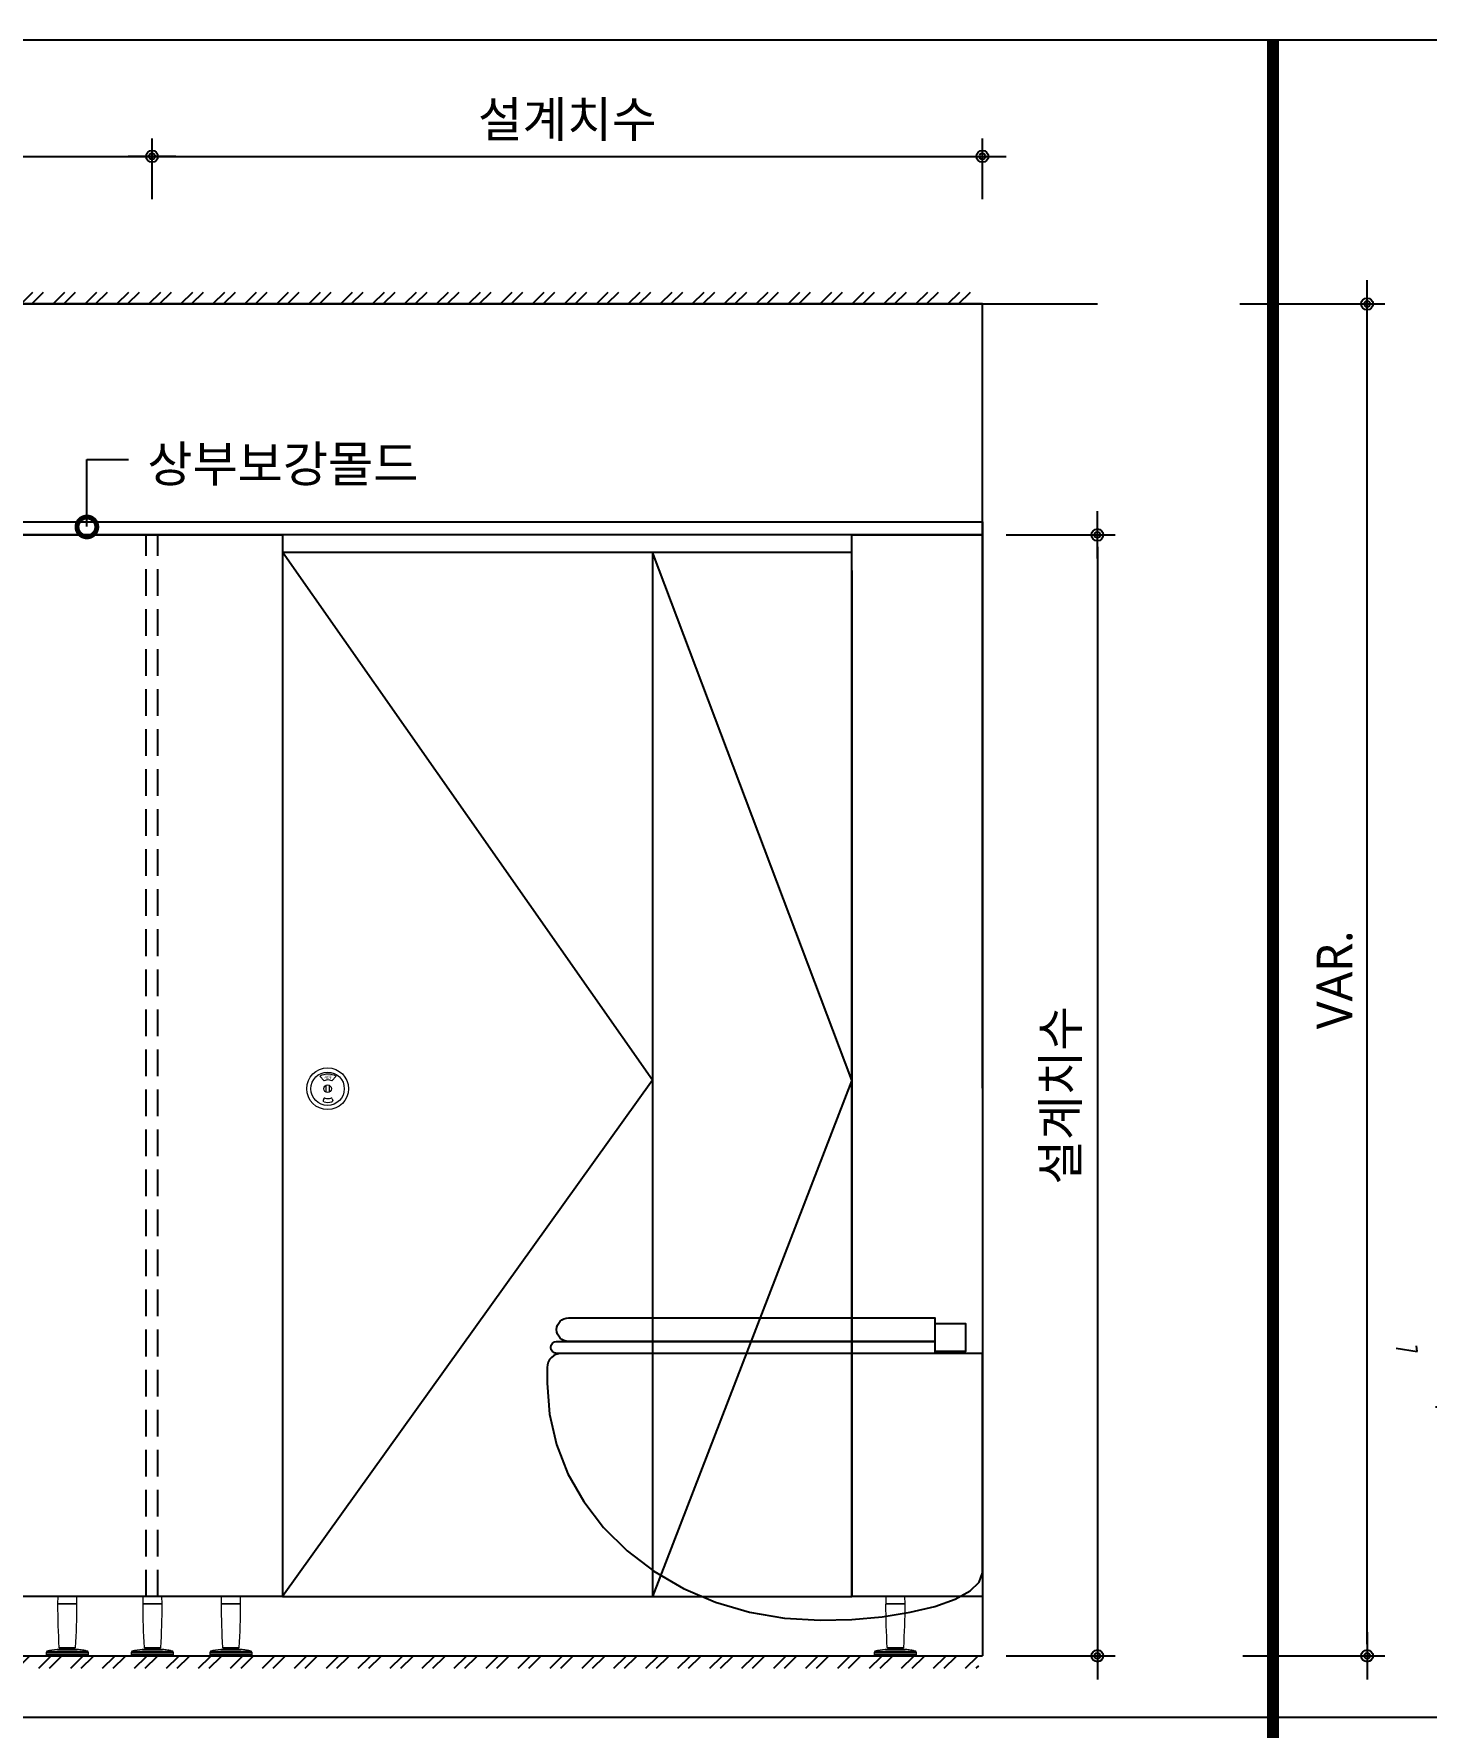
# Model space of a CAD drawing. Extents: x -256 to 8104, y -176 to 5714.
# Drawn here: x 3521 to 4694, y 4116 to 5543 of the extents above; entities that cross this region are included whole.
import ezdxf
from ezdxf.enums import TextEntityAlignment as Align

# ---------------------------------------------------------------- set-up
doc = ezdxf.new("R2010")
doc.units = 0
doc.header["$LTSCALE"] = 30
doc.linetypes.add('HIDDEN', pattern=[0.375, 0.25, -0.125])
doc.layers.get('0').update_dxf_attribs({"linetype": 'CONTINUOUS'})
doc.layers.get('DEFPOINTS').update_dxf_attribs({"linetype": 'CONTINUOUS'})
for name, color, linetype in [('DIM', 7, 'CONTINUOUS'), ('FIN', 5, 'CONTINUOUS'), ('HAT', 8, 'CONTINUOUS'), ('HID', 9, 'HIDDEN'), ('문자', 3, 'CONTINUOUS'), ('부자재', 4, 'CONTINUOUS'), ('잠금쇠(회전형)', 4, 'CONTINUOUS'), ('치수', 1, 'CONTINUOUS'), ('판넬', 2, 'CONTINUOUS'), ('해치', 8, 'CONTINUOUS')]:
    doc.layers.add(name, color=color, linetype=linetype)
doc.styles.add('HDW', font='gulim.ttc')
doc.styles.add('돋움', font='malgun.ttf')
doc.dimstyles.new('10', dxfattribs={"dimscale": 10, "dimtxt": 3, "dimasz": 1, "dimexe": 1.5, "dimexo": 2, "dimgap": 1, "dimtad": 1, "dimdec": 0, "dimlunit": 6, "dimtxsty": '돋움', "dimblk": 'DIMDOT', "dimcen": -1, "dimdle": 1.5, "dimclrt": 3, "dimazin": 3, "dimtfac": 1, "dimtdec": 0, "dimtix": 1, "dimtmove": 2, "dimatfit": 3, "dimldrblk": 'DIMDOT', "dimarcsym": 0})

# ---------------------------------------------------------------- blocks, each defined once
blk = doc.blocks.new('DIMDOT')
at = {"linetype": 'Continuous'}
blk.add_line((-2, 0), (2, 0), dxfattribs=at)
for radius in [0.5, 0.25]:
    blk.add_circle((0, 0), radius, dxfattribs=at)
blk = doc.blocks.new('*D19')
at = {"layer": 'DEFPOINTS', "color": 0}
for p in [(3620.2, 5440.1), (3120.2, 5383.9), (3620.2, 5383.9)]:
    blk.add_point(p, dxfattribs=at)
at = {"layer": 'DIM', "color": 0, "lineweight": -2, "ltscale": 10}
for p, q in [((3120.2, 5403.9), (3120.2, 5455.1)), ((3620.2, 5403.9), (3620.2, 5455.1)), ((3130.2, 5440.1), (3610.2, 5440.1))]:
    blk.add_line(p, q, dxfattribs=at)
at = {"layer": 'DIM', "color": 0, "lineweight": -2, "xscale": 10, "yscale": 10, "zscale": 10, "rotation": 180}
blk.add_blockref('DIMDOT', (3120.2, 5440.1), dxfattribs=at)
at = {"layer": 'DIM', "color": 0, "lineweight": -2, "xscale": 10, "yscale": 10, "zscale": 10}
blk.add_blockref('DIMDOT', (3620.2, 5440.1), dxfattribs=at)
at = {"layer": 'DIM', "color": 3, "insert": (3370.2, 5469.8), "char_height": 30, "attachment_point": 5, "style": '돋움'}
blk.add_mtext('설계치수', dxfattribs=at)
blk = doc.blocks.new('*D26')
at = {"layer": 'DEFPOINTS', "color": 0}
for p in [(4517.1, 5315.7), (4644.5, 5315.7), (4519.6, 4176)]:
    blk.add_point(p, dxfattribs=at)
at = {"layer": 'DIM', "color": 0, "lineweight": -2, "ltscale": 10}
for p, q in [((4537.1, 5315.7), (4659.5, 5315.7)), ((4644.5, 4186), (4644.5, 5305.7)), ((4539.6, 4176), (4659.5, 4176))]:
    blk.add_line(p, q, dxfattribs=at)
at = {"layer": 'DIM', "color": 0, "lineweight": -2, "xscale": 10, "yscale": 10, "zscale": 10}
for p, rotation in [((4644.5, 5315.7), 90), ((4644.5, 4176), 270)]:
    blk.add_blockref('DIMDOT', p, dxfattribs=dict(at, rotation=rotation))
at = {"layer": 'DIM', "color": 3, "insert": (4617.2, 4745.9), "char_height": 30, "attachment_point": 5, "rotation": 90, "style": '돋움'}
blk.add_mtext('VAR.', dxfattribs=at)
blk = doc.blocks.new('_DOTSMALL')
at = {"color": 0, "linetype": 'ByBlock', "const_width": 0.5}
blk.add_lwpolyline([(-0.0625, 0, 1), (0.0625, 0, 1)], format="xyb", close=True, dxfattribs=at)
blk = doc.blocks.new('A$C63EC304E')
at = {"layer": '치수', "color": 1, "xscale": 2.5, "yscale": 2.5, "zscale": 2.5, "rotation": 234.3098741996962}
blk.add_blockref('_DOTSMALL', (0.31, 0.31), dxfattribs=at)
blk = doc.blocks.new('A$C2BC9653E')
at = {"layer": '치수', "xscale": 0.3333333333333333, "yscale": 0.3333333333333333, "zscale": 0.3333333333333333}
blk.add_blockref('A$C63EC304E', (0, 0), dxfattribs=at)
blk = doc.blocks.new('A$C7FC71301')
at = {"layer": '치수', "rotation": 180}
blk.add_blockref('A$C2BC9653E', (0.208, 0.208), dxfattribs=at)
blk = doc.blocks.new('A$C4A20372B')
at = {"layer": '치수'}
blk.add_blockref('A$C7FC71301', (0, 0), dxfattribs=at)
blk = doc.blocks.new('A$C566469F5')
at = {"layer": '치수'}
blk.add_blockref('A$C4A20372B', (0, 0), dxfattribs=at)
blk = doc.blocks.new('A$C7E317CD4')
at = {"layer": '해치', "xscale": 2, "yscale": 2, "zscale": 2}
blk.add_blockref('A$C566469F5', (0, 0), dxfattribs=at)
blk = doc.blocks.new('A$C601D7F27')
at = {"layer": '치수'}
blk.add_blockref('A$C7E317CD4', (0, 0), dxfattribs=at)
blk = doc.blocks.new('A$C38802C08')
at = {"layer": '치수'}
blk.add_blockref('A$C601D7F27', (0, 0), dxfattribs=at)
blk = doc.blocks.new('*D33')
at = {"layer": 'DEFPOINTS', "color": 0}
for p in [(4320.2, 5440.1), (3620.2, 5383.9), (4320.2, 5383.9)]:
    blk.add_point(p, dxfattribs=at)
at = {"layer": 'DIM', "color": 0, "lineweight": -2}
for p, q in [((3620.2, 5403.9), (3620.2, 5455.1)), ((4320.2, 5403.9), (4320.2, 5455.1)), ((3630.2, 5440.1), (4310.2, 5440.1))]:
    blk.add_line(p, q, dxfattribs=at)
at = {"layer": 'DIM', "color": 0, "lineweight": -2, "xscale": 10, "yscale": 10, "zscale": 10, "rotation": 180}
blk.add_blockref('DIMDOT', (3620.2, 5440.1), dxfattribs=at)
at = {"layer": 'DIM', "color": 0, "lineweight": -2, "xscale": 10, "yscale": 10, "zscale": 10}
blk.add_blockref('DIMDOT', (4320.2, 5440.1), dxfattribs=at)
at = {"layer": 'DIM', "color": 3, "insert": (3970.2, 5469.8), "char_height": 30, "attachment_point": 5, "style": '돋움'}
blk.add_mtext('설계치수', dxfattribs=at)
blk = doc.blocks.new('*D34')
at = {"layer": 'DEFPOINTS', "color": 0}
for p in [(4320.2, 5121), (4320.2, 4176), (4417.1, 4176)]:
    blk.add_point(p, dxfattribs=at)
at = {"layer": 'DIM', "color": 0, "lineweight": -2}
for p, q in [((4340.2, 5121), (4432.1, 5121)), ((4417.1, 5111), (4417.1, 4186)), ((4340.2, 4176), (4432.1, 4176))]:
    blk.add_line(p, q, dxfattribs=at)
at = {"layer": 'DIM', "color": 0, "lineweight": -2, "xscale": 10, "yscale": 10, "zscale": 10}
for p, rotation in [((4417.1, 5121), 90), ((4417.1, 4176), 270)]:
    blk.add_blockref('DIMDOT', p, dxfattribs=dict(at, rotation=rotation))
at = {"layer": 'DIM', "color": 3, "insert": (4387.5, 4648.5), "char_height": 30, "attachment_point": 5, "rotation": 90, "style": '돋움'}
blk.add_mtext('설계치수', dxfattribs=at)
blk = doc.blocks.new('FOLDING_01')
at = {"layer": 'HAT'}
h = blk.add_hatch(dxfattribs=at)
h.set_pattern_fill('ANSI32', color=256, scale=2, style=0)
h.set_pattern_definition([(45, (-8615.85, -317.24), (-13.470384, 13.470384), []), (45, (-8606.87, -317.24), (-13.470384, 13.470384), [])])
h.paths.add_polyline_path([(2623.5, 5325.7), (4317.1, 5325.7), (4317.1, 5315.7), (2623.5, 5315.7)])
h = blk.add_hatch(dxfattribs=at)
h.set_pattern_fill('ANSI32', color=256, scale=2, style=0)
h.set_pattern_definition([(45, (-8615.85, -135.26), (-13.470384, 13.470384), []), (45, (-8606.87, -135.26), (-13.470384, 13.470384), [])])
h.paths.add_polyline_path([(2623.5, 4165.5), (4317.1, 4165.5), (4317.1, 4175.5), (2623.5, 4175.5)])
at = {"layer": '해치'}
h = blk.add_hatch(dxfattribs=at)
h.set_pattern_fill('AR-CONC', color=256, style=0)
h.set_pattern_definition([(50, (3239.55, 2900.74), (182.185, -15.939), [19.05, -209.55]), (355, (3239.55, 2900.74), (-35.243, 191.057), [15.24, -167.64]), (100.451, (3254.73, 2899.42), (146.943, 175.117), [16.19, -178.09]), (46.184, (3239.55, 2951.54), (271.079, -42.042), [28.575, -314.325]), (96.636, (3262.14, 2948.04), (237.404, 247.426), [24.285, -267.135]), (351.184, (3239.55, 2951.54), (237.405, 247.425), [22.86, -251.46]), (21, (3264.95, 2938.84), (151.615, -102.2655), [19.05, -209.55]), (326, (3264.95, 2938.84), (61.802, 184.188), [15.24, -167.64]), (71.4514, (3277.58, 2930.32), (213.416, 81.923), [16.19, -178.09]), (37.5, (3239.546, 2900.744), (3.0886, 84.555), [0, -165.608, 0, -170.18, 0, -168.275]), (7.5, (3239.55, 2900.74), (66.8197, 100.1806), [0, -97.028, 0, -161.798, 0, -64.135]), (327.5, (3182.904, 2900.744), (135.5906, -5.7287), [0, -63.5, 0, -198.12, 0, -262.89]), (317.5, (3157.5, 2900.74), (148.129, 25.4265), [0, -82.55, 0, -131.572, 0, -186.69])])
h.paths.add_polyline_path([(5719.1, 4334.5), (5719.1, 4437.5), (4668.9, 4437.5), (4668.9, 4334.5)])
at = {"color": 2}
blk.add_line((2523.5, 5315.7), (4417.1, 5315.7), dxfattribs=at)
for p, q in [((4320.2, 4654.6), (4320.2, 5315.7)), ((4320.2, 4640.8), (4320.2, 4176)), ((2620.2, 4176), (4320.2, 4176))]:
    blk.add_line(p, q)
at = {"color": 8}
blk.add_line((2518.8, 4124.2), (5866.6, 4124.2), dxfattribs=at)
at = {"color": 8, "const_width": 10}
blk.add_lwpolyline([(4565.2, 2769.2), (4565.2, 5538.4)], dxfattribs=at)
at = {"color": 2}
for points in [[(-0.7, 5538.4), (7251.6, 5538.4), (7251.6, 0.1), (-0.7, 0.1)], [(-0.7, 5538.4), (7251.6, 5538.4), (7251.6, 0.1), (-0.7, 0.1)], [(-0.7, 5538.4), (7981.2, 5538.4), (7981.2, 0.1), (-0.7, 0.1)], [(2620.2, 5132), (4320.2, 5132), (4320.2, 5121), (2620.2, 5121)]]:
    blk.add_lwpolyline(points, close=True, dxfattribs=at)
at = {"layer": 'FIN', "color": 4, "linetype": 'Continuous', "lineweight": 15}
for p, q in [((3540.7, 4225.7), (3540.7, 4225.7)), ((3540.8, 4226), (3556.7, 4226)), ((3556.9, 4220.1), (3556.8, 4225.7)), ((3612.5, 4225.7), (3612.5, 4225.7)), ((3612.6, 4226), (3628.5, 4226)), ((3628.7, 4220.1), (3628.6, 4225.7)), ((3678.6, 4225.7), (3678.6, 4225.7)), ((3678.7, 4226), (3694.6, 4226)), ((3694.8, 4220.1), (3694.7, 4225.7)), ((4238.8, 4225.7), (4238.8, 4225.7)), ((4238.9, 4226), (4254.8, 4226)), ((4255, 4220.1), (4254.9, 4225.7)), ((3540.9, 4219.8), (3556.7, 4219.8)), ((3612.7, 4219.8), (3628.4, 4219.8)), ((3678.8, 4219.8), (3694.5, 4219.8)), ((4238.9, 4219.8), (4254.7, 4219.8)), ((3541.7, 4183.1), (3542.3, 4182.4)), ((3555.2, 4182.4), (3555.8, 4183.1)), ((3613.5, 4183.1), (3614.1, 4182.4)), ((3627, 4182.4), (3627.6, 4183.1)), ((3679.6, 4183.1), (3680.2, 4182.4)), ((3693.1, 4182.4), (3693.7, 4183.1)), ((4239.8, 4183.1), (4240.4, 4182.4)), ((4253.3, 4182.4), (4253.9, 4183.1)), ((3531.5, 4179.9), (3530.9, 4178.7)), ((3530.9, 4178.7), (3530.9, 4177.4)), ((3530.9, 4177.4), (3530.9, 4176)), ((3530.9, 4176), (3566.6, 4176)), ((3555.2, 4182.4), (3542.3, 4182.4)), ((3543.2, 4182.2), (3542.6, 4181.5)), ((3554.9, 4181.5), (3542.6, 4181.5)), ((3543.2, 4182.4), (3543.2, 4182.2)), ((3543.2, 4182.2), (3554.3, 4182.2)), ((3554.3, 4182.2), (3554.3, 4182.4)), ((3554.9, 4181.5), (3554.3, 4182.2)), ((3566.6, 4178.7), (3566, 4179.9)), ((3566.6, 4177.4), (3566.6, 4178.7)), ((3566.6, 4176), (3566.6, 4177.4)), ((3603.3, 4179.9), (3602.7, 4178.7)), ((3602.7, 4178.7), (3602.7, 4177.4)), ((3602.7, 4177.4), (3602.7, 4176)), ((3602.7, 4176), (3638.4, 4176)), ((3627, 4182.4), (3614.1, 4182.4)), ((3615, 4182.2), (3614.4, 4181.5)), ((3626.7, 4181.5), (3614.4, 4181.5)), ((3615, 4182.4), (3615, 4182.2)), ((3615, 4182.2), (3626.1, 4182.2)), ((3626.1, 4182.2), (3626.1, 4182.4)), ((3626.7, 4181.5), (3626.1, 4182.2)), ((3638.4, 4178.7), (3637.8, 4179.9)), ((3638.4, 4177.4), (3638.4, 4178.7)), ((3638.4, 4176), (3638.4, 4177.4)), ((3669.4, 4179.9), (3668.8, 4178.7)), ((3668.8, 4178.7), (3668.8, 4177.4)), ((3668.8, 4177.4), (3668.8, 4176)), ((3668.8, 4176), (3704.5, 4176)), ((3693.1, 4182.4), (3680.2, 4182.4)), ((3681.1, 4182.2), (3680.5, 4181.5)), ((3692.8, 4181.5), (3680.5, 4181.5)), ((3681.1, 4182.4), (3681.1, 4182.2)), ((3681.1, 4182.2), (3692.2, 4182.2)), ((3692.2, 4182.2), (3692.2, 4182.4)), ((3692.8, 4181.5), (3692.2, 4182.2)), ((3704.5, 4178.7), (3703.9, 4179.9)), ((3704.5, 4177.4), (3704.5, 4178.7)), ((3704.5, 4176), (3704.5, 4177.4)), ((4229.6, 4179.9), (4229, 4178.7)), ((4229, 4178.7), (4229, 4177.4)), ((4229, 4177.4), (4229, 4176)), ((4229, 4176), (4264.7, 4176)), ((4253.3, 4182.4), (4240.4, 4182.4)), ((4241.3, 4182.2), (4240.7, 4181.5)), ((4253, 4181.5), (4240.7, 4181.5)), ((4241.3, 4182.4), (4241.3, 4182.2)), ((4241.3, 4182.2), (4252.4, 4182.2)), ((4252.4, 4182.2), (4252.4, 4182.4)), ((4253, 4181.5), (4252.4, 4182.2)), ((4264.7, 4178.7), (4264.1, 4179.9)), ((4264.7, 4177.4), (4264.7, 4178.7)), ((4264.7, 4176), (4264.7, 4177.4))]:
    blk.add_line(p, q, dxfattribs=at)
at = {"layer": 'FIN', "linetype": 'Continuous', "lineweight": 15}
for p, q in [((3540.6, 4220.1), (3556.9, 4220.1)), ((3556.9, 4219.5), (3540.6, 4219.5)), ((3612.4, 4220.1), (3628.7, 4220.1)), ((3628.7, 4219.5), (3612.4, 4219.5)), ((3678.5, 4220.1), (3694.8, 4220.1)), ((3694.8, 4219.5), (3678.5, 4219.5)), ((4238.7, 4220.1), (4255, 4220.1)), ((4255, 4219.5), (4238.7, 4219.5)), ((3541.7, 4183.1), (3555.8, 4183.1)), ((3613.5, 4183.1), (3627.6, 4183.1)), ((3679.6, 4183.1), (3693.7, 4183.1)), ((4239.8, 4183.1), (4253.9, 4183.1)), ((3566.6, 4178.7), (3530.9, 4178.7)), ((3566.6, 4177.4), (3530.9, 4177.4)), ((3530.9, 4177.4), (3566.6, 4177.4)), ((3531.5, 4179.9), (3566, 4179.9)), ((3532.4, 4175.8), (3532.4, 4176)), ((3532.4, 4175.8), (3532.4, 4176)), ((3533.6, 4175.8), (3532.4, 4175.8)), ((3532.4, 4175.8), (3532.4, 4175.8)), ((3533.6, 4175.8), (3533.6, 4176)), ((3533.7, 4175.8), (3533.6, 4175.8)), ((3533.7, 4175.8), (3533.7, 4176)), ((3557.3, 4181.4), (3540.2, 4181.4)), ((3540.5, 4181.4), (3557.1, 4181.4)), ((3550.8, 4175.8), (3550.8, 4176)), ((3551.4, 4175.8), (3550.8, 4175.8)), ((3551.4, 4175.8), (3551.4, 4176)), ((3552.2, 4175.8), (3552.2, 4176)), ((3552.2, 4175.8), (3552.2, 4176)), ((3552.2, 4175.8), (3552.2, 4176)), ((3552.3, 4175.8), (3552.3, 4176)), ((3552.5, 4175.8), (3552.3, 4175.8)), ((3552.5, 4175.8), (3552.5, 4176)), ((3552.6, 4175.8), (3552.5, 4175.8)), ((3552.6, 4175.8), (3552.6, 4176)), ((3552.7, 4175.8), (3552.6, 4175.8)), ((3552.7, 4175.8), (3552.7, 4176)), ((3552.8, 4175.8), (3552.7, 4175.8)), ((3552.8, 4175.8), (3552.8, 4176)), ((3552.8, 4175.8), (3552.8, 4176)), ((3552.8, 4175.8), (3552.8, 4175.8)), ((3553, 4175.8), (3553, 4176)), ((3553.2, 4175.8), (3553.2, 4176)), ((3553.2, 4175.8), (3553.2, 4176)), ((3553.3, 4175.8), (3553.2, 4175.8)), ((3553.3, 4175.8), (3553.3, 4176)), ((3553.3, 4175.8), (3553.3, 4176)), ((3553.3, 4175.8), (3553.3, 4175.8)), ((3553.4, 4175.8), (3553.3, 4175.8)), ((3553.4, 4175.8), (3553.4, 4176)), ((3563.6, 4175.8), (3563.6, 4176)), ((3563.8, 4175.8), (3563.8, 4176)), ((3564.3, 4175.8), (3564.3, 4176)), ((3564.7, 4175.8), (3564.7, 4176)), ((3564.9, 4175.8), (3564.9, 4176)), ((3638.4, 4178.7), (3602.7, 4178.7)), ((3638.4, 4177.4), (3602.7, 4177.4)), ((3602.7, 4177.4), (3638.4, 4177.4)), ((3603.3, 4179.9), (3637.8, 4179.9)), ((3604.2, 4175.8), (3604.2, 4176)), ((3604.2, 4175.8), (3604.2, 4176)), ((3605.4, 4175.8), (3604.2, 4175.8)), ((3604.2, 4175.8), (3604.2, 4175.8)), ((3605.4, 4175.8), (3605.4, 4176)), ((3605.5, 4175.8), (3605.4, 4175.8)), ((3605.5, 4175.8), (3605.5, 4176)), ((3629.1, 4181.4), (3612, 4181.4)), ((3612.2, 4181.4), (3628.9, 4181.4)), ((3622.6, 4175.8), (3622.6, 4176)), ((3623.2, 4175.8), (3622.6, 4175.8)), ((3623.2, 4175.8), (3623.2, 4176)), ((3624, 4175.8), (3624, 4176)), ((3624, 4175.8), (3624, 4176)), ((3624, 4175.8), (3624, 4176)), ((3624.1, 4175.8), (3624.1, 4176)), ((3624.3, 4175.8), (3624.1, 4175.8)), ((3624.3, 4175.8), (3624.3, 4176)), ((3624.4, 4175.8), (3624.3, 4175.8)), ((3624.4, 4175.8), (3624.4, 4176)), ((3624.5, 4175.8), (3624.4, 4175.8)), ((3624.5, 4175.8), (3624.5, 4176)), ((3624.5, 4175.8), (3624.5, 4176)), ((3624.5, 4175.8), (3624.5, 4175.8)), ((3624.6, 4175.8), (3624.5, 4175.8)), ((3624.6, 4175.8), (3624.6, 4176)), ((3624.8, 4175.8), (3624.8, 4176)), ((3625, 4175.8), (3625, 4176)), ((3625, 4175.8), (3625, 4176)), ((3625.1, 4175.8), (3625, 4175.8)), ((3625.1, 4175.8), (3625.1, 4176)), ((3625.1, 4175.8), (3625.1, 4176)), ((3625.1, 4175.8), (3625.1, 4175.8)), ((3625.2, 4175.8), (3625.1, 4175.8)), ((3625.2, 4175.8), (3625.2, 4176)), ((3635.4, 4175.8), (3635.4, 4176)), ((3635.6, 4175.8), (3635.6, 4176)), ((3636.1, 4175.8), (3636.1, 4176)), ((3636.5, 4175.8), (3636.5, 4176)), ((3636.7, 4175.8), (3636.7, 4176)), ((3704.5, 4178.7), (3668.8, 4178.7)), ((3704.5, 4177.4), (3668.8, 4177.4)), ((3668.8, 4177.4), (3704.5, 4177.4)), ((3669.4, 4179.9), (3703.9, 4179.9)), ((3670.3, 4175.8), (3670.3, 4176)), ((3670.3, 4175.8), (3670.3, 4176)), ((3671.5, 4175.8), (3670.3, 4175.8)), ((3670.3, 4175.8), (3670.3, 4175.8)), ((3671.5, 4175.8), (3671.5, 4176)), ((3671.5, 4175.8), (3671.5, 4176)), ((3671.5, 4175.8), (3671.5, 4175.8)), ((3695.2, 4181.4), (3678.1, 4181.4)), ((3678.3, 4181.4), (3695, 4181.4)), ((3688.7, 4175.8), (3688.7, 4176)), ((3689.3, 4175.8), (3688.7, 4175.8)), ((3689.3, 4175.8), (3689.3, 4176)), ((3690.1, 4175.8), (3690.1, 4176)), ((3690.1, 4175.8), (3690.1, 4176)), ((3690.1, 4175.8), (3690.1, 4176)), ((3690.2, 4175.8), (3690.2, 4176)), ((3690.4, 4175.8), (3690.2, 4175.8)), ((3690.4, 4175.8), (3690.4, 4176)), ((3690.5, 4175.8), (3690.4, 4175.8)), ((3690.5, 4175.8), (3690.5, 4176)), ((3690.6, 4175.8), (3690.5, 4175.8)), ((3690.6, 4175.8), (3690.6, 4176)), ((3690.6, 4175.8), (3690.6, 4176)), ((3690.6, 4175.8), (3690.6, 4175.8)), ((3690.7, 4175.8), (3690.6, 4175.8)), ((3690.7, 4175.8), (3690.7, 4176)), ((3690.8, 4175.8), (3690.8, 4176)), ((3691.1, 4175.8), (3691.1, 4176)), ((3691.1, 4175.8), (3691.1, 4176)), ((3691.1, 4175.8), (3691.1, 4176)), ((3691.2, 4175.8), (3691.1, 4175.8)), ((3691.1, 4175.8), (3691.1, 4175.8)), ((3691.2, 4175.8), (3691.2, 4176)), ((3691.3, 4175.8), (3691.2, 4175.8)), ((3691.3, 4175.8), (3691.3, 4176)), ((3701.5, 4175.8), (3701.5, 4176)), ((3701.7, 4175.8), (3701.7, 4176)), ((3702.2, 4175.8), (3702.2, 4176)), ((3702.6, 4175.8), (3702.6, 4176)), ((3702.8, 4175.8), (3702.8, 4176)), ((4264.7, 4178.7), (4229, 4178.7)), ((4264.7, 4177.4), (4229, 4177.4)), ((4229, 4177.4), (4264.7, 4177.4)), ((4229.6, 4179.9), (4264.1, 4179.9)), ((4230.5, 4175.8), (4230.5, 4176)), ((4230.5, 4175.8), (4230.5, 4176)), ((4231.7, 4175.8), (4230.5, 4175.8)), ((4230.5, 4175.8), (4230.5, 4175.8)), ((4231.7, 4175.8), (4231.7, 4176)), ((4231.7, 4175.8), (4231.7, 4176)), ((4231.7, 4175.8), (4231.7, 4175.8)), ((4255.4, 4181.4), (4238.3, 4181.4)), ((4238.5, 4181.4), (4255.1, 4181.4)), ((4248.9, 4175.8), (4248.9, 4176)), ((4249.5, 4175.8), (4248.9, 4175.8)), ((4249.5, 4175.8), (4249.5, 4176)), ((4250.3, 4175.8), (4250.3, 4176)), ((4250.3, 4175.8), (4250.3, 4176)), ((4250.3, 4175.8), (4250.3, 4176)), ((4250.4, 4175.8), (4250.4, 4176)), ((4250.6, 4175.8), (4250.4, 4175.8)), ((4250.6, 4175.8), (4250.6, 4176)), ((4250.7, 4175.8), (4250.6, 4175.8)), ((4250.7, 4175.8), (4250.7, 4176)), ((4250.8, 4175.8), (4250.7, 4175.8)), ((4250.8, 4175.8), (4250.8, 4176)), ((4250.8, 4175.8), (4250.8, 4176)), ((4250.8, 4175.8), (4250.8, 4175.8)), ((4250.8, 4175.8), (4250.8, 4175.8)), ((4250.9, 4175.8), (4250.9, 4176)), ((4251, 4175.8), (4251, 4176)), ((4251.3, 4175.8), (4251.3, 4176)), ((4251.3, 4175.8), (4251.3, 4176)), ((4251.3, 4175.8), (4251.3, 4176)), ((4251.4, 4175.8), (4251.3, 4175.8)), ((4251.3, 4175.8), (4251.3, 4175.8)), ((4251.4, 4175.8), (4251.4, 4176)), ((4251.5, 4175.8), (4251.4, 4175.8)), ((4251.5, 4175.8), (4251.5, 4176)), ((4261.7, 4175.8), (4261.7, 4176)), ((4261.9, 4175.8), (4261.9, 4176)), ((4262.4, 4175.8), (4262.4, 4176)), ((4262.8, 4175.8), (4262.8, 4176)), ((4263, 4175.8), (4263, 4176))]:
    blk.add_line(p, q, dxfattribs=at)
at = {"layer": 'FIN', "color": 4, "linetype": 'Continuous', "lineweight": 15}
for points in [[(3540.8, 4226, 0.124037), (3540.7, 4225.7, -0.001096), (3540.7, 4225.7), (3540.6, 4220.1)], [(3612.6, 4226, 0.124037), (3612.5, 4225.7, -0.001096), (3612.5, 4225.7), (3612.4, 4220.1)], [(3678.7, 4226, 0.124037), (3678.6, 4225.7, -0.001096), (3678.6, 4225.7), (3678.5, 4220.1)], [(4238.9, 4226, 0.124037), (4238.8, 4225.7, -0.001096), (4238.8, 4225.7), (4238.7, 4220.1)]]:
    blk.add_lwpolyline(points, format="xyb", dxfattribs=at)
at = {"layer": 'FIN', "color": 4, "linetype": 'Continuous', "lineweight": 15, "flags": 128}
for points in [[(3556.8, 4225.7, 0.118135), (3556.7, 4226, 0.118135)], [(3628.6, 4225.7, 0.118135), (3628.5, 4226, 0.118135)], [(3694.7, 4225.7, 0.118135), (3694.6, 4226, 0.118135)], [(4254.9, 4225.7, 0.118135), (4254.8, 4226, 0.118135)]]:
    blk.add_lwpolyline(points, format="xyb", dxfattribs=at)
at = {"layer": 'FIN', "color": 4, "linetype": 'Continuous', "lineweight": 15}
for centre, radius, start, end in [((3540.9, 4220.1), 0.292, 179.2415, 270), ((3540.9, 4219.5), 0.292, 90, 179.3579), ((4119.3, 4219.3), 578.7, 179.9718, 183.5859), ((3002.8, 4218.5), 554.1, 356.3354, 0.1097), ((3556.6, 4220.1), 0.292, 270, 0.7585), ((3556.7, 4219.5), 0.292, 0.6421, 90), ((3612.7, 4220.1), 0.292, 179.2415, 270), ((3612.7, 4219.5), 0.292, 90, 179.3579), ((4191.1, 4219.3), 578.7, 179.9718, 183.5859), ((3074.6, 4218.5), 554.1, 356.3354, 0.1097), ((3628.4, 4220.1), 0.292, 270, 0.7585), ((3628.4, 4219.5), 0.292, 0.6421, 90), ((3678.8, 4220.1), 0.292, 179.2415, 270), ((3678.8, 4219.5), 0.292, 90, 179.3579), ((4257.2, 4219.3), 578.7, 179.9718, 183.5859), ((3140.7, 4218.5), 554.1, 356.3354, 0.1097), ((3694.5, 4220.1), 0.292, 270, 0.7585), ((3694.5, 4219.5), 0.292, 0.6421, 90), ((4239, 4220.1), 0.292, 179.2415, 270), ((4238.9, 4219.5), 0.292, 90, 179.3579), ((4817.3, 4219.3), 578.7, 179.9718, 183.5859), ((3700.9, 4218.5), 554.1, 356.3354, 0.1097), ((4254.7, 4220.1), 0.292, 270, 0.7585), ((4254.7, 4219.5), 0.292, 0.6421, 90), ((3543.2, 4137.7), 43.8, 93.8991, 105.5006), ((3540.5, 4181.2), 0.175, 94.7479, 116.6788), ((3543.2, 4148.2), 33.3, 91.0115, 94.7479), ((3554.3, 4148.2), 33.3, 85.2521, 88.9885), ((3557.1, 4181.2), 0.175, 63.3212, 85.2521), ((3554.3, 4137.7), 43.8, 80.5831, 86.1009), ((3554.3, 4137.7), 43.8, 74.4994, 78.127), ((3615, 4137.7), 43.8, 93.8991, 105.5006), ((3615, 4148.2), 33.3, 91.0115, 94.7479), ((3612.3, 4181.2), 0.175, 94.7479, 116.6788), ((3626.1, 4148.2), 33.3, 85.2521, 88.9885), ((3628.9, 4181.2), 0.175, 63.3212, 85.2521), ((3626.1, 4137.7), 43.8, 80.5831, 86.1009), ((3626.1, 4137.7), 43.8, 74.4994, 78.127), ((3681.1, 4137.7), 43.8, 93.8991, 105.5006), ((3681.1, 4148.2), 33.3, 91.0115, 94.7479), ((3678.4, 4181.2), 0.175, 94.7479, 116.6788), ((3692.2, 4148.2), 33.3, 85.2521, 88.9885), ((3694.9, 4181.2), 0.175, 63.3212, 85.2521), ((3692.2, 4137.7), 43.8, 80.5831, 86.1009), ((3692.2, 4137.7), 43.8, 74.4994, 78.127), ((4241.3, 4137.7), 43.8, 93.8991, 105.5006), ((4241.3, 4148.2), 33.3, 91.0115, 94.7479), ((4238.5, 4181.2), 0.175, 94.7479, 116.6788), ((4252.4, 4148.2), 33.3, 85.2521, 88.9885), ((4255.1, 4181.2), 0.175, 63.3212, 85.2521), ((4252.4, 4137.7), 43.8, 80.5831, 86.1009), ((4252.4, 4137.7), 43.8, 74.4994, 78.127)]:
    blk.add_arc(centre, radius, start, end, dxfattribs=at)
at = {"layer": 'FIN', "linetype": 'Continuous', "lineweight": 15}
for points, knots in [([(3552.3, 4175.8), (3552.3, 4175.8), (3552.3, 4175.8), (3552.2, 4175.8), (3552.2, 4175.8)], [0, 0, 0, 0, 0.561741, 1, 1, 1, 1]), ([(3552.2, 4175.8), (3552.2, 4175.8), (3552.2, 4175.8), (3552.2, 4175.8), (3552.2, 4175.8)], [0, 0, 0, 0, 0.557964, 1, 1, 1, 1]), ([(3553, 4175.8), (3552.9, 4175.8), (3552.9, 4175.8), (3552.8, 4175.8), (3552.8, 4175.8)], [0, 0, 0, 0, 0.560188, 1, 1, 1, 1]), ([(3553.2, 4175.8), (3553.1, 4175.8), (3553.1, 4175.8), (3553, 4175.8), (3553, 4175.8)], [0, 0, 0, 0, 0.559958, 1, 1, 1, 1]), ([(3563.8, 4175.8), (3563.8, 4175.8), (3563.7, 4175.8), (3563.6, 4175.8), (3563.6, 4175.8)], [0, 0, 0, 0, 0.558554, 1, 1, 1, 1]), ([(3564, 4175.8), (3563.9, 4175.8), (3563.8, 4175.8), (3563.8, 4175.8), (3563.7, 4175.8)], [0, 0, 0, 0, 0.558511, 1, 1, 1, 1]), ([(3564.3, 4175.8), (3564.2, 4175.8), (3564, 4175.8), (3563.9, 4175.8), (3563.8, 4175.8)], [0, 0, 0, 0, 0.559859, 1, 1, 1, 1]), ([(3564.7, 4175.8), (3564.7, 4175.8), (3564.5, 4175.8), (3564.4, 4175.8), (3564.3, 4175.8)], [0, 0, 0, 0, 0.558977, 1, 1, 1, 1]), ([(3564.9, 4175.8), (3564.9, 4175.8), (3564.9, 4175.8), (3564.8, 4175.8), (3564.7, 4175.8)], [0, 0, 0, 0, 0.559094, 1, 1, 1, 1]), ([(3624.1, 4175.8), (3624.1, 4175.8), (3624.1, 4175.8), (3624, 4175.8), (3624, 4175.8)], [0, 0, 0, 0, 0.561741, 1, 1, 1, 1]), ([(3624, 4175.8), (3624, 4175.8), (3624, 4175.8), (3624, 4175.8), (3624, 4175.8)], [0, 0, 0, 0, 0.557964, 1, 1, 1, 1]), ([(3624.8, 4175.8), (3624.7, 4175.8), (3624.7, 4175.8), (3624.6, 4175.8), (3624.6, 4175.8)], [0, 0, 0, 0, 0.560188, 1, 1, 1, 1]), ([(3625, 4175.8), (3624.9, 4175.8), (3624.9, 4175.8), (3624.8, 4175.8), (3624.8, 4175.8)], [0, 0, 0, 0, 0.559958, 1, 1, 1, 1]), ([(3635.6, 4175.8), (3635.6, 4175.8), (3635.5, 4175.8), (3635.4, 4175.8), (3635.4, 4175.8)], [0, 0, 0, 0, 0.558554, 1, 1, 1, 1]), ([(3635.8, 4175.8), (3635.7, 4175.8), (3635.6, 4175.8), (3635.6, 4175.8), (3635.5, 4175.8)], [0, 0, 0, 0, 0.558511, 1, 1, 1, 1]), ([(3636.1, 4175.8), (3636, 4175.8), (3635.8, 4175.8), (3635.7, 4175.8), (3635.6, 4175.8)], [0, 0, 0, 0, 0.559859, 1, 1, 1, 1]), ([(3636.5, 4175.8), (3636.4, 4175.8), (3636.3, 4175.8), (3636.2, 4175.8), (3636.1, 4175.8)], [0, 0, 0, 0, 0.558977, 1, 1, 1, 1]), ([(3636.7, 4175.8), (3636.7, 4175.8), (3636.7, 4175.8), (3636.6, 4175.8), (3636.5, 4175.8)], [0, 0, 0, 0, 0.559094, 1, 1, 1, 1]), ([(3690.2, 4175.8), (3690.2, 4175.8), (3690.1, 4175.8), (3690.1, 4175.8), (3690.1, 4175.8)], [0, 0, 0, 0, 0.561741, 1, 1, 1, 1]), ([(3690.1, 4175.8), (3690.1, 4175.8), (3690.1, 4175.8), (3690.1, 4175.8), (3690.1, 4175.8)], [0, 0, 0, 0, 0.557964, 1, 1, 1, 1]), ([(3690.8, 4175.8), (3690.8, 4175.8), (3690.7, 4175.8), (3690.7, 4175.8), (3690.7, 4175.8)], [0, 0, 0, 0, 0.560188, 1, 1, 1, 1]), ([(3691.1, 4175.8), (3691, 4175.8), (3690.9, 4175.8), (3690.9, 4175.8), (3690.8, 4175.8)], [0, 0, 0, 0, 0.559958, 1, 1, 1, 1]), ([(3701.7, 4175.8), (3701.7, 4175.8), (3701.5, 4175.8), (3701.5, 4175.8), (3701.5, 4175.8)], [0, 0, 0, 0, 0.558554, 1, 1, 1, 1]), ([(3701.9, 4175.8), (3701.8, 4175.8), (3701.7, 4175.8), (3701.6, 4175.8), (3701.6, 4175.8)], [0, 0, 0, 0, 0.558511, 1, 1, 1, 1]), ([(3702.2, 4175.8), (3702.1, 4175.8), (3701.9, 4175.8), (3701.8, 4175.8), (3701.7, 4175.8)], [0, 0, 0, 0, 0.559859, 1, 1, 1, 1]), ([(3702.6, 4175.8), (3702.5, 4175.8), (3702.4, 4175.8), (3702.2, 4175.8), (3702.2, 4175.8)], [0, 0, 0, 0, 0.558977, 1, 1, 1, 1]), ([(3702.8, 4175.8), (3702.8, 4175.8), (3702.8, 4175.8), (3702.7, 4175.8), (3702.6, 4175.8)], [0, 0, 0, 0, 0.559094, 1, 1, 1, 1]), ([(4250.4, 4175.8), (4250.4, 4175.8), (4250.3, 4175.8), (4250.3, 4175.8), (4250.3, 4175.8)], [0, 0, 0, 0, 0.561741, 1, 1, 1, 1]), ([(4250.3, 4175.8), (4250.3, 4175.8), (4250.3, 4175.8), (4250.3, 4175.8), (4250.3, 4175.8)], [0, 0, 0, 0, 0.557964, 1, 1, 1, 1]), ([(4251, 4175.8), (4251, 4175.8), (4250.9, 4175.8), (4250.9, 4175.8), (4250.9, 4175.8)], [0, 0, 0, 0, 0.560188, 1, 1, 1, 1]), ([(4251.3, 4175.8), (4251.2, 4175.8), (4251.1, 4175.8), (4251.1, 4175.8), (4251, 4175.8)], [0, 0, 0, 0, 0.559958, 1, 1, 1, 1]), ([(4261.9, 4175.8), (4261.9, 4175.8), (4261.7, 4175.8), (4261.7, 4175.8), (4261.7, 4175.8)], [0, 0, 0, 0, 0.558554, 1, 1, 1, 1]), ([(4262.1, 4175.8), (4262, 4175.8), (4261.9, 4175.8), (4261.8, 4175.8), (4261.8, 4175.8)], [0, 0, 0, 0, 0.558511, 1, 1, 1, 1]), ([(4262.4, 4175.8), (4262.3, 4175.8), (4262.1, 4175.8), (4262, 4175.8), (4261.9, 4175.8)], [0, 0, 0, 0, 0.559859, 1, 1, 1, 1]), ([(4262.8, 4175.8), (4262.7, 4175.8), (4262.6, 4175.8), (4262.4, 4175.8), (4262.4, 4175.8)], [0, 0, 0, 0, 0.558977, 1, 1, 1, 1]), ([(4263, 4175.8), (4263, 4175.8), (4263, 4175.8), (4262.9, 4175.8), (4262.8, 4175.8)], [0, 0, 0, 0, 0.559094, 1, 1, 1, 1])]:
    blk.add_open_spline(points, degree=3, knots=knots, dxfattribs=at)
for points in [[(3552.3, 4175.8), (3552.3, 4175.8)], [(3624.1, 4175.8), (3624.1, 4175.8)], [(3690.2, 4175.8), (3690.1, 4175.8)], [(4250.4, 4175.8), (4250.3, 4175.8)]]:
    blk.add_open_spline(points, degree=1, dxfattribs=at)
at = {"layer": 'FIN', "color": 4, "linetype": 'Continuous', "lineweight": 15}
for points, knots in [([(3561.5, 4180.9), (3561.5, 4180.9), (3561.6, 4180.9), (3561.7, 4180.9), (3561.8, 4180.8), (3561.9, 4180.8), (3561.9, 4180.8), (3561.9, 4180.8)], [0, 0, 0, 0, 0.2159727, 0.4318558, 0.6498983, 0.8698049, 1, 1, 1, 1]), ([(3561.5, 4180.9), (3561.5, 4180.9), (3561.5, 4180.9), (3561.5, 4180.9), (3561.5, 4180.9), (3561.5, 4180.9)], [0, 0, 0, 0, 0.110152, 0.664814, 1, 1, 1, 1]), ([(3561.9, 4180.8), (3562, 4180.8), (3562.1, 4180.7), (3562.2, 4180.7), (3562.3, 4180.7)], [0, 0, 0, 0, 0.405872, 1, 1, 1, 1]), ([(3562.3, 4180.7), (3562.2, 4180.8), (3562.1, 4180.8), (3562, 4180.8), (3561.9, 4180.8)], [0, 0, 0, 0, 0.585266, 1, 1, 1, 1]), ([(3561.9, 4180.8), (3561.9, 4180.8), (3561.9, 4180.8), (3561.9, 4180.8), (3561.9, 4180.8)], [0, 0, 0, 0, 0.495973, 1, 1, 1, 1]), ([(3562.3, 4180.7), (3562.3, 4180.7), (3562.3, 4180.7), (3562.3, 4180.7), (3562.3, 4180.7)], [0, 0, 0, 0, 0.517301, 1, 1, 1, 1]), ([(3562.3, 4180.7), (3562.5, 4180.7), (3563, 4180.6), (3563.4, 4180.5), (3563.7, 4180.4)], [0, 0, 0, 0, 0.470682, 1, 1, 1, 1]), ([(3563.7, 4180.4), (3563.4, 4180.5), (3563, 4180.6), (3562.5, 4180.7), (3562.3, 4180.7)], [0, 0, 0, 0, 0.528575, 1, 1, 1, 1]), ([(3563.7, 4180.4), (3563.7, 4180.4), (3563.7, 4180.4), (3563.7, 4180.4), (3563.7, 4180.4)], [0, 0, 0, 0, 0.529757, 1, 1, 1, 1]), ([(3633.3, 4180.9), (3633.3, 4180.9), (3633.4, 4180.9), (3633.5, 4180.9), (3633.6, 4180.8), (3633.7, 4180.8), (3633.7, 4180.8), (3633.7, 4180.8)], [0, 0, 0, 0, 0.2159727, 0.4318558, 0.6498983, 0.8698049, 1, 1, 1, 1]), ([(3633.3, 4180.9), (3633.3, 4180.9), (3633.3, 4180.9), (3633.3, 4180.9), (3633.3, 4180.9), (3633.3, 4180.9)], [0, 0, 0, 0, 0.110152, 0.664814, 1, 1, 1, 1]), ([(3633.7, 4180.8), (3633.8, 4180.8), (3633.9, 4180.7), (3634, 4180.7), (3634.1, 4180.7)], [0, 0, 0, 0, 0.405872, 1, 1, 1, 1]), ([(3634.1, 4180.7), (3634, 4180.8), (3633.9, 4180.8), (3633.8, 4180.8), (3633.7, 4180.8)], [0, 0, 0, 0, 0.585266, 1, 1, 1, 1]), ([(3633.7, 4180.8), (3633.7, 4180.8), (3633.7, 4180.8), (3633.7, 4180.8), (3633.7, 4180.8)], [0, 0, 0, 0, 0.495973, 1, 1, 1, 1]), ([(3634.1, 4180.7), (3634.1, 4180.7), (3634.1, 4180.7), (3634.1, 4180.7), (3634.1, 4180.7)], [0, 0, 0, 0, 0.517301, 1, 1, 1, 1]), ([(3634.1, 4180.7), (3634.3, 4180.7), (3634.8, 4180.6), (3635.2, 4180.5), (3635.5, 4180.4)], [0, 0, 0, 0, 0.470682, 1, 1, 1, 1]), ([(3635.5, 4180.4), (3635.2, 4180.5), (3634.8, 4180.6), (3634.3, 4180.7), (3634.1, 4180.7)], [0, 0, 0, 0, 0.528575, 1, 1, 1, 1]), ([(3635.5, 4180.4), (3635.5, 4180.4), (3635.5, 4180.4), (3635.5, 4180.4), (3635.5, 4180.4)], [0, 0, 0, 0, 0.529757, 1, 1, 1, 1]), ([(3699.4, 4180.9), (3699.4, 4180.9), (3699.5, 4180.9), (3699.6, 4180.9), (3699.7, 4180.8), (3699.8, 4180.8), (3699.8, 4180.8), (3699.8, 4180.8)], [0, 0, 0, 0, 0.2159727, 0.4318558, 0.6498983, 0.8698049, 1, 1, 1, 1]), ([(3699.4, 4180.9), (3699.4, 4180.9), (3699.4, 4180.9), (3699.4, 4180.9), (3699.4, 4180.9), (3699.4, 4180.9)], [0, 0, 0, 0, 0.110152, 0.664814, 1, 1, 1, 1]), ([(3699.8, 4180.8), (3699.9, 4180.8), (3700, 4180.7), (3700.1, 4180.7), (3700.2, 4180.7)], [0, 0, 0, 0, 0.405872, 1, 1, 1, 1]), ([(3700.2, 4180.7), (3700.1, 4180.8), (3700, 4180.8), (3699.9, 4180.8), (3699.8, 4180.8)], [0, 0, 0, 0, 0.585266, 1, 1, 1, 1]), ([(3699.8, 4180.8), (3699.8, 4180.8), (3699.8, 4180.8), (3699.8, 4180.8), (3699.8, 4180.8)], [0, 0, 0, 0, 0.495973, 1, 1, 1, 1]), ([(3700.2, 4180.7), (3700.2, 4180.7), (3700.2, 4180.7), (3700.2, 4180.7), (3700.2, 4180.7)], [0, 0, 0, 0, 0.517301, 1, 1, 1, 1]), ([(3700.2, 4180.7), (3700.4, 4180.7), (3700.8, 4180.6), (3701.3, 4180.5), (3701.6, 4180.4)], [0, 0, 0, 0, 0.470682, 1, 1, 1, 1]), ([(3701.6, 4180.4), (3701.3, 4180.5), (3700.8, 4180.6), (3700.4, 4180.7), (3700.2, 4180.7)], [0, 0, 0, 0, 0.528575, 1, 1, 1, 1]), ([(3701.6, 4180.4), (3701.6, 4180.4), (3701.6, 4180.4), (3701.6, 4180.4), (3701.6, 4180.4)], [0, 0, 0, 0, 0.529757, 1, 1, 1, 1]), ([(4259.6, 4180.9), (4259.6, 4180.9), (4259.7, 4180.9), (4259.8, 4180.9), (4259.9, 4180.8), (4259.9, 4180.8), (4260, 4180.8), (4260, 4180.8)], [0, 0, 0, 0, 0.2159727, 0.4318558, 0.6498983, 0.8698049, 1, 1, 1, 1]), ([(4259.6, 4180.9), (4259.6, 4180.9), (4259.5, 4180.9), (4259.6, 4180.9), (4259.6, 4180.9), (4259.6, 4180.9)], [0, 0, 0, 0, 0.110152, 0.664814, 1, 1, 1, 1]), ([(4260, 4180.8), (4260, 4180.8), (4260.2, 4180.7), (4260.3, 4180.7), (4260.3, 4180.7)], [0, 0, 0, 0, 0.405872, 1, 1, 1, 1]), ([(4260.3, 4180.7), (4260.3, 4180.8), (4260.2, 4180.8), (4260, 4180.8), (4260, 4180.8)], [0, 0, 0, 0, 0.585266, 1, 1, 1, 1]), ([(4260, 4180.8), (4260, 4180.8), (4260, 4180.8), (4260, 4180.8), (4260, 4180.8)], [0, 0, 0, 0, 0.495973, 1, 1, 1, 1]), ([(4260.3, 4180.7), (4260.3, 4180.7), (4260.3, 4180.7), (4260.3, 4180.7), (4260.3, 4180.7)], [0, 0, 0, 0, 0.517301, 1, 1, 1, 1]), ([(4260.3, 4180.7), (4260.6, 4180.7), (4261, 4180.6), (4261.5, 4180.5), (4261.8, 4180.4)], [0, 0, 0, 0, 0.470682, 1, 1, 1, 1]), ([(4261.8, 4180.4), (4261.5, 4180.5), (4261, 4180.6), (4260.6, 4180.7), (4260.3, 4180.7)], [0, 0, 0, 0, 0.528575, 1, 1, 1, 1]), ([(4261.8, 4180.4), (4261.8, 4180.4), (4261.8, 4180.4), (4261.8, 4180.4), (4261.8, 4180.4)], [0, 0, 0, 0, 0.529757, 1, 1, 1, 1])]:
    blk.add_open_spline(points, degree=3, knots=knots, dxfattribs=at)
for points in [[(3561.5, 4180.9), (3561.5, 4180.9)], [(3561.9, 4180.8), (3562.3, 4180.7)], [(3562.3, 4180.8), (3562.3, 4180.7)], [(3633.3, 4180.9), (3633.3, 4180.9)], [(3633.7, 4180.8), (3634.1, 4180.7)], [(3634.1, 4180.8), (3634.1, 4180.7)], [(3699.4, 4180.9), (3699.4, 4180.9)], [(3699.8, 4180.8), (3700.2, 4180.7)], [(3700.2, 4180.8), (3700.2, 4180.7)], [(4259.6, 4180.9), (4259.6, 4180.9)], [(4260, 4180.8), (4260.4, 4180.7)], [(4260.3, 4180.8), (4260.4, 4180.7)]]:
    blk.add_open_spline(points, degree=1, dxfattribs=at)
at = {"layer": 'HID', "ltscale": 3}
for p, q in [((3615.2, 4226), (3615.2, 5121)), ((3625.2, 4226), (3625.2, 5121))]:
    blk.add_line(p, q, dxfattribs=at)
at = {"layer": 'HID', "linetype": 'Continuous'}
for points in [[(4280.2, 4441), (3971.3, 4441, -1), (3971.3, 4461), (4280.2, 4461)], [(4280.2, 4431), (3961.3, 4431, -1), (3961.3, 4441), (4280.2, 4441)], [(4320.2, 4431), (3965.3, 4431, 0.4142), (3953.3, 4419), (3953.3, 4406), (3955.3, 4379.9), (3961.2, 4354.2), (3970.8, 4329.4), (3984.1, 4306), (4000.9, 4284.2), (4020.7, 4264.5), (4043.3, 4247.3), (4068.3, 4232.8), (4095.3, 4221.2), (4123.8, 4212.8), (4153.3, 4207.7), (4183.3, 4206), (4210, 4206.7), (4235.7, 4209), (4259.4, 4212.7), (4280.1, 4217.7), (4297.2, 4223.7), (4309.8, 4230.7), (4317.6, 4238.2), (4320.2, 4246)]]:
    blk.add_lwpolyline(points, format="xyb", close=True, dxfattribs=at)
blk.add_lwpolyline([(4280.2, 4433), (4306.2, 4433), (4306.2, 4456), (4280.2, 4456)], close=True, dxfattribs=at)
at = {"layer": '부자재', "color": 3}
blk.add_line((4320.2, 5315.7), (2620.2, 5315.7), dxfattribs=at)
blk.add_line((4320.2, 5315.7), (2620.2, 5315.7), dxfattribs=at)
at = {"layer": '잠금쇠(회전형)', "linetype": 'Continuous', "lineweight": 15}
for p, q in [((3761.7, 4664.7), (3765.3, 4660.7)), ((3766.8, 4657), (3766.8, 4651.2)), ((3769.5, 4656.9), (3769.5, 4651.2)), ((3775.3, 4664.7), (3771.7, 4660.7)), ((3764.9, 4645.5), (3764.5, 4644.3)), ((3772.1, 4645.5), (3772.5, 4644.3))]:
    blk.add_line(p, q, dxfattribs=at)
for radius in [17.6, 14.1, 3.21]:
    blk.add_circle((3768.2, 4654.1), radius, dxfattribs=at)
for centre, radius, start, end in [((3768.5, 4652.3), 14.1, 61.0478, 118.9522), ((3768.5, 4654.7), 6.81, 61.8696, 118.1304), ((3765.4, 4644), 0.98, 160.8571, 255.4685), ((3765.8, 4645.2), 0.98, 72.2332, 160.8571), ((3768.5, 4655.8), 13.2, 255.4685, 284.5315), ((3768.5, 4653.5), 7.75, 252.2332, 287.7668), ((3771.2, 4645.2), 0.98, 19.1429, 107.7668), ((3771.6, 4644), 0.98, 284.5315, 19.1429)]:
    blk.add_arc(centre, radius, start, end, dxfattribs=at)
at = {"layer": '치수'}
for p, q in [((3565.3, 5128), (3565.3, 5184.6)), ((3565.3, 5184.6), (3600.4, 5184.6)), ((4042.2, 4661.3), (3730.2, 5106.4)), ((4210.2, 4661.3), (4042.2, 5106.4)), ((4042.2, 4661.3), (3730.2, 4226)), ((4210.2, 4661.3), (4042.2, 4226))]:
    blk.add_line(p, q, dxfattribs=at)
at = {"layer": '판넬'}
for p, q in [((3730.2, 5106.4), (4210.2, 5106.4)), ((4042.2, 5106.4), (4042.2, 4226)), ((3730.2, 5091), (3730.2, 4226)), ((4210.2, 5091), (4210.2, 4226)), ((3730.2, 4226), (4210.2, 4226))]:
    blk.add_line(p, q, dxfattribs=at)
at = {"layer": '판넬', "color": 3}
for p, q in [((3730.2, 4226), (3510.2, 4226)), ((4320.2, 4226), (4210.2, 4226))]:
    blk.add_line(p, q, dxfattribs=at)
at = {"layer": '판넬', "color": 4}
blk.add_line((3730.2, 4226), (3630.2, 4226), dxfattribs=at)
at = {"layer": '판넬'}
for points in [[(3510.2, 5121), (3730.2, 5121), (3730.2, 4226), (3510.2, 4226)], [(4320.2, 4226), (4210.2, 4226), (4210.2, 5121), (4320.2, 5121)]]:
    blk.add_lwpolyline(points, close=True, dxfattribs=at)
at = {"layer": '해치', "xscale": -20, "yscale": 20, "zscale": 20, "rotation": 180}
blk.add_blockref('A$C38802C08', (3561.1, 5131.9), dxfattribs=at)
at = {"layer": '문자', "style": '돋움'}
blk.add_text('상부보강몰드', height=30.34, dxfattribs=at).set_placement((3730.5, 5181.2), align=Align.MIDDLE)
at = {"layer": '잠금쇠(회전형)', "linetype": 'Continuous', "lineweight": 15, "style": 'HDW', "width": 0.659278}
blk.add_text('사용중', height=2.3, dxfattribs=at).set_placement((3765.4, 4662.6), (3771.5, 4662.6), align=Align.FIT)
at = {"layer": 'DIM', "ltscale": 10}
dim = blk.add_linear_dim(base=(3620.2, 5440.1), p1=(3120.2, 5383.9), p2=(3620.2, 5383.9), text='설계치수', dimstyle='10', override={"dimtxsty": '돋움'}, dxfattribs=at)
dim.commit()
dim.dimension.update_dxf_attribs({"geometry": '*D19', "text_midpoint": (3370.2, 5469.8)})
at = {"layer": 'DIM'}
dim = blk.add_linear_dim(base=(4320.2, 5440.1), p1=(3620.2, 5383.9), p2=(4320.2, 5383.9), text='설계치수', dimstyle='10', dxfattribs=at)
dim.commit()
dim.dimension.update_dxf_attribs({"geometry": '*D33', "text_midpoint": (3970.2, 5469.8)})
at = {"layer": 'DIM', "ltscale": 10}
dim = blk.add_linear_dim(base=(4644.5, 5315.7), p1=(4519.6, 4176), p2=(4517.1, 5315.7), angle=90, text='VAR.', dimstyle='10', dxfattribs=at)
dim.commit()
dim.dimension.update_dxf_attribs({"geometry": '*D26', "text_midpoint": (4617.2, 4745.9), "dimtype": 160})
at = {"layer": 'DIM'}
dim = blk.add_linear_dim(base=(4417.1, 4176), p1=(4320.2, 5121), p2=(4320.2, 4176), angle=270, text='설계치수', dimstyle='10', dxfattribs=at)
dim.commit()
dim.dimension.update_dxf_attribs({"geometry": '*D34', "text_midpoint": (4387.5, 4648.5)})

msp = doc.modelspace()

# ---------------------------------------------------------------- block references
msp.add_blockref('FOLDING_01', (0, 0))

doc.saveas('drawing.dxf')
